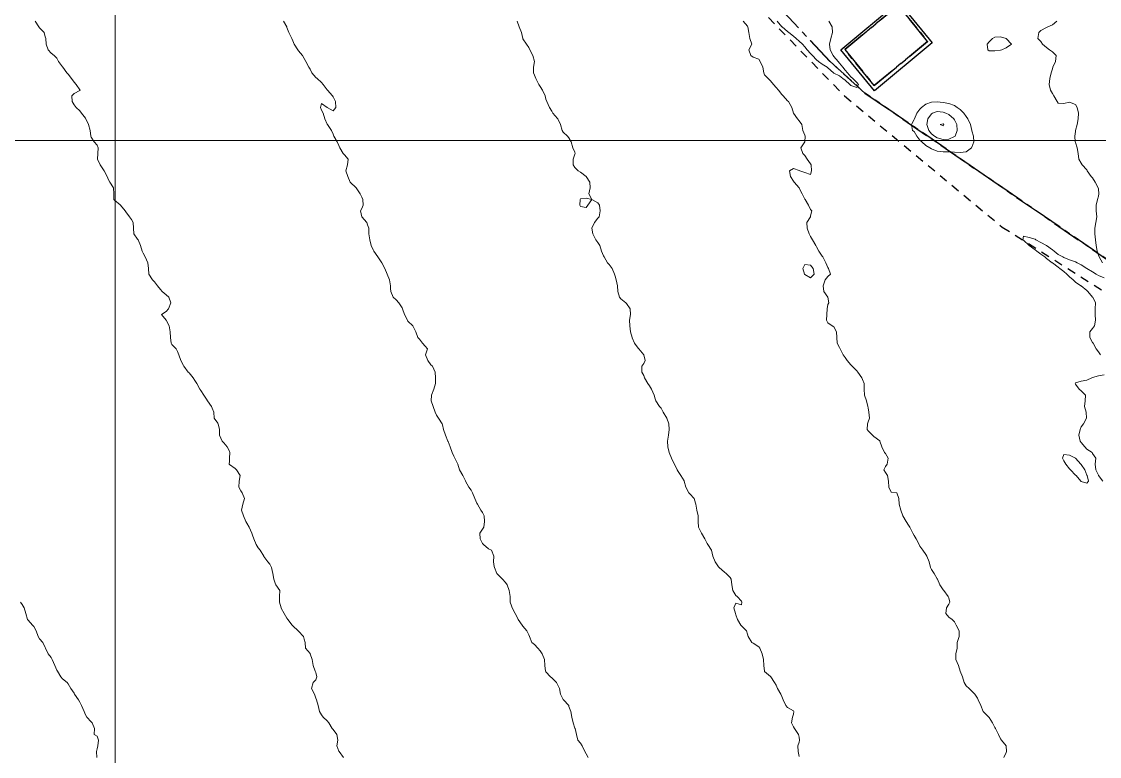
# Model space of a CAD drawing. Header units: centimetres. Extents: x 0 to 642158, y -847 to 649707.
# Drawn here: x 616558.7 to 616652.3, y 620733.8 to 620797.7 of the extents above; entities that cross this region are included whole.
import ezdxf

# ---------------------------------------------------------------- set-up
doc = ezdxf.new("R2010")
doc.units = ezdxf.units.CM
doc.header["$MEASUREMENT"] = 0
doc.linetypes.add('CENTERX2', pattern=[4, 2.5, -0.5, 0.5, -0.5])
doc.linetypes.add('JIS_02_0.7', pattern=[1.35, 0.75, -0.6])
for name, color, linetype, lineweight in [('MEV_grille', 254, 'Continuous', 9), ('WAL_parcellaire agricole', 7, 'JIS_02_0.7', 25), ('WAL_topographie 0.5', 253, 'Continuous', 20)]:
    doc.layers.add(name, color=color, linetype=linetype, lineweight=lineweight)
doc.layers.add('SPW_batiments', color=7, linetype='Continuous')
doc.layers.add('SPW_parcellaire cadastral', color=7, linetype='CENTERX2', lineweight=25, true_color=0xff0542)

# ---------------------------------------------------------------- blocks, each defined once
blk = doc.blocks.new('*U114')
at = {"layer": 'MEV_grille', "transparency": 33554687}
blk.add_lwpolyline([(-1338.461, 0), (1338.461, 0)], dxfattribs=at)
blk = doc.blocks.new('*U115')
at = {"layer": 'MEV_grille', "color": 0, "linetype": 'ByBlock', "lineweight": -2, "transparency": 16777216}
blk.add_blockref('*U114', (0, -1600), dxfattribs=at)
blk = doc.blocks.new('*U112')
at = {"layer": 'MEV_grille', "transparency": 33554687}
blk.add_lwpolyline([(0, 1825.476), (0, -1825.476)], dxfattribs=at)
blk = doc.blocks.new('*U113')
at = {"layer": 'MEV_grille', "color": 0, "linetype": 'ByBlock', "lineweight": -2, "transparency": 16777216}
blk.add_blockref('*U112', (1200, 0), dxfattribs=at)

msp = doc.modelspace()

# ---------------------------------------------------------------- linework, layer by layer
at = {"layer": 'SPW_batiments'}
msp.add_lwpolyline([(616637.818, 620795.868), (616632.803, 620791.684), (616629.869, 620795.251), (616634.885, 620799.418), (616637.818, 620795.868)], dxfattribs=at)
at = {"layer": 'SPW_parcellaire cadastral'}
for points in [[(616662.099, 620770.77), (616631.968, 620791.501), (616628.934, 620794.239), (616619.002, 620804.831), (616652.117, 620806.656), (616660.862, 620794.237), (616662.099, 620770.77)], [(616619.002, 620804.831), (616628.934, 620794.239), (616631.968, 620791.501), (616662.099, 620770.77), (616670.022, 620766.955), (616677.503, 620764.101), (616683.872, 620761.989), (616693.531, 620759.148), (616702.406, 620757.001), (616709.273, 620756.059), (616711.082, 620755.815), (616700.189, 620750.603)], [(616630.207, 620795.288), (616634.859, 620799.1), (616637.409, 620795.987), (616632.778, 620792.168), (616630.207, 620795.288)], [(616630.207, 620795.288), (616632.778, 620792.168), (616637.409, 620795.987), (616634.859, 620799.1), (616630.207, 620795.288)]]:
    msp.add_lwpolyline(points, dxfattribs=at)
at = {"layer": 'WAL_parcellaire agricole'}
msp.add_lwpolyline([(616522.872, 620919.836), (616570.045, 620862.342), (616614.184, 620807.747), (616630.186, 620791.249), (616643.887, 620779.851), (616659.086, 620770.25), (616672.756, 620763.502), (616687.347, 620758.574), (616702.897, 620754.946), (616721.847, 620753.578), (616739.047, 620754.39), (616761.889, 620757.698), (616804.495, 620698.671), (616831, 620661.774), (616849.652, 620636.377), (616803.656, 620609.121), (616749.161, 620575.115), (616713.413, 620554.761), (616697.581, 620546.526), (616688.913, 620558.859), (616551.728, 620726.674), (616446.381, 620851.161), (616490.176, 620891.332), (616522.872, 620919.836)], dxfattribs=at)
at = {"layer": 'WAL_topographie 0.5'}
for points in [[(616559.875, 620797.75), (616560.181, 620797.25), (616560.25, 620797.17), (616560.639, 620796.75), (616560.75, 620796.375), (616560.783, 620796.25), (616560.813, 620795.75), (616561, 620795.25), (616561.25, 620794.95), (616561.517, 620794.75), (616561.75, 620794.517), (616561.91, 620794.25), (616562.25, 620793.778), (616562.263, 620793.75), (616562.631, 620793.25), (616562.75, 620793.136), (616563.016, 620792.75), (616563.25, 620792.437), (616563.423, 620792.25), (616563.75, 620791.778), (616563.767, 620791.75), (616563.75, 620791.712), (616563.25, 620791.469), (616563.044, 620791.25), (616563.083, 620790.75), (616563.25, 620790.464), (616563.438, 620790.25), (616563.75, 620789.956), (616563.89, 620789.75), (616564.25, 620789.3), (616564.282, 620789.25), (616564.509, 620788.75), (616564.65, 620788.25), (616564.694, 620787.75), (616564.75, 620787.65), (616565, 620787.25), (616565.25, 620786.964), (616565.357, 620786.75), (616565.312, 620786.25), (616565.292, 620785.75), (616565.523, 620785.25), (616565.75, 620784.917), (616565.854, 620784.75), (616566.117, 620784.25), (616566.25, 620783.942), (616566.35, 620783.75), (616566.685, 620783.25), (616566.714, 620782.75), (616566.71, 620782.25), (616566.75, 620782.183), (616567.25, 620781.781), (616567.296, 620781.75), (616567.679, 620781.25), (616567.75, 620781.173), (616568.055, 620780.75), (616568.25, 620780.516), (616568.388, 620780.25), (616568.406, 620779.75), (616568.45, 620779.25), (616568.75, 620778.809), (616568.809, 620778.75), (616569.026, 620778.25), (616569.16, 620777.75), (616569.25, 620777.566), (616569.417, 620777.25), (616569.655, 620776.75), (616569.727, 620776.25), (616569.75, 620775.75), (616569.75, 620775.75), (616570.055, 620775.25), (616570.25, 620775.083), (616570.509, 620774.75), (616570.75, 620774.425), (616570.902, 620774.25), (616571.25, 620773.964), (616571.49, 620773.75), (616571.657, 620773.25), (616571.444, 620772.75), (616571.25, 620772.5), (616570.861, 620772.25), (616571.25, 620771.75), (616571.25, 620771.75), (616571.5, 620771.25), (616571.6, 620770.75), (616571.641, 620770.25), (616571.69, 620769.75), (616571.75, 620769.643), (616572.117, 620769.25), (616572.25, 620769.028), (616572.364, 620768.75), (616572.531, 620768.25), (616572.75, 620767.813), (616572.779, 620767.75), (616573.164, 620767.25), (616573.25, 620767.169), (616573.594, 620766.75), (616573.75, 620766.509), (616573.906, 620766.25), (616574.173, 620765.75), (616574.25, 620765.635), (616574.536, 620765.25), (616574.75, 620764.875), (616574.839, 620764.75), (616575.19, 620764.25), (616575.25, 620764.113), (616575.404, 620763.75), (616575.429, 620763.25), (616575.75, 620762.8), (616575.767, 620762.75), (616575.875, 620762.25), (616575.893, 620761.75), (616576.114, 620761.25), (616576.25, 620761.1), (616576.554, 620760.75), (616576.75, 620760.375), (616576.793, 620760.25), (616576.767, 620759.75), (616576.75, 620759.5), (616576.722, 620759.25), (616576.75, 620759.221), (616577.25, 620758.864), (616577.375, 620758.75), (616577.679, 620758.25), (616577.583, 620757.75), (616577.556, 620757.25), (616577.75, 620756.932), (616577.85, 620756.75), (616578.06, 620756.25), (616577.917, 620755.75), (616577.8, 620755.25), (616577.974, 620754.75), (616578.172, 620754.25), (616578.25, 620754.098), (616578.455, 620753.75), (616578.694, 620753.25), (616578.75, 620753.058), (616578.864, 620752.75), (616579.083, 620752.25), (616579.25, 620751.979), (616579.433, 620751.75), (616579.734, 620751.25), (616579.75, 620751.222), (616580.09, 620750.75), (616580.25, 620750.559), (616580.398, 620750.25), (616580.524, 620749.75), (616580.607, 620749.25), (616580.75, 620748.806), (616580.786, 620748.75), (616581.139, 620748.25), (616581.094, 620747.75), (616581.094, 620747.25), (616581.236, 620746.75), (616581.25, 620746.722), (616581.5, 620746.25), (616581.75, 620745.845), (616581.821, 620745.75), (616582.207, 620745.25), (616582.25, 620745.198), (616582.714, 620744.75), (616582.75, 620744.72), (616583.181, 620744.25), (616583.25, 620744.023), (616583.331, 620743.75), (616583.363, 620743.25), (616583.75, 620742.778), (616583.764, 620742.75), (616583.941, 620742.25), (616584.011, 620741.75), (616584.212, 620741.25), (616584.25, 620741.125), (616584.35, 620740.75), (616584.25, 620740.5), (616584.036, 620740.25), (616583.883, 620739.75), (616584.129, 620739.25), (616584.25, 620738.886), (616584.302, 620738.75), (616584.45, 620738.25), (616584.567, 620737.75), (616584.75, 620737.445), (616584.89, 620737.25), (616585.25, 620736.94), (616585.399, 620736.75), (616585.685, 620736.25), (616585.75, 620736.17), (616586.068, 620735.75), (616586.179, 620735.25), (616586.09, 620734.75), (616586.25, 620734.306), (616586.288, 620734.25), (616586.667, 620733.75)], [(616581.459, 620797.75), (616581.73, 620797.25), (616581.75, 620797.2), (616581.923, 620796.75), (616582.175, 620796.25), (616582.25, 620796.036), (616582.368, 620795.75), (616582.682, 620795.25), (616582.75, 620795.175), (616583.104, 620794.75), (616583.25, 620794.5), (616583.396, 620794.25), (616583.661, 620793.75), (616583.75, 620793.572), (616583.9, 620793.25), (616584.25, 620792.846), (616584.364, 620792.75), (616584.75, 620792.423), (616584.895, 620792.25), (616585.25, 620791.772), (616585.264, 620791.75), (616585.702, 620791.25), (616585.75, 620791.183), (616585.974, 620790.75), (616586, 620790.25), (616585.75, 620789.959), (616585.25, 620790.25), (616585.25, 620790.25), (616584.75, 620790.583), (616584.676, 620790.25), (616584.75, 620790), (616584.883, 620789.75), (616585.028, 620789.25), (616585.25, 620788.779), (616585.274, 620788.75), (616585.618, 620788.25), (616585.75, 620787.916), (616585.821, 620787.75), (616586.099, 620787.25), (616586.25, 620786.937), (616586.347, 620786.75), (616586.643, 620786.25), (616586.75, 620786.135), (616587.063, 620785.75), (616587.017, 620785.25), (616586.874, 620784.75), (616587.05, 620784.25), (616587.25, 620783.75), (616587.25, 620783.75), (616587.75, 620783.25), (616587.75, 620783.25), (616588.094, 620782.75), (616588.25, 620782.438), (616588.338, 620782.25), (616588.383, 620781.75), (616588.25, 620781.464), (616588.143, 620781.25), (616588.25, 620780.75), (616588.25, 620780.75), (616588.694, 620780.25), (616588.75, 620780.05), (616588.875, 620779.75), (616588.85, 620779.25), (616588.95, 620778.75), (616589.071, 620778.25), (616589.25, 620777.865), (616589.31, 620777.75), (616589.631, 620777.25), (616589.75, 620777.083), (616589.978, 620776.75), (616590.25, 620776.25), (616590.25, 620776.25), (616590.462, 620775.75), (616590.65, 620775.25), (616590.736, 620774.75), (616590.75, 620774.5), (616590.772, 620774.25), (616590.97, 620773.75), (616591.25, 620773.517), (616591.479, 620773.25), (616591.75, 620772.818), (616591.783, 620772.75), (616591.952, 620772.25), (616592.218, 620771.75), (616592.25, 620771.683), (616592.683, 620771.25), (616592.75, 620771.139), (616592.934, 620770.75), (616593.125, 620770.25), (616593.25, 620770.107), (616593.528, 620769.75), (616593.75, 620769.5), (616593.96, 620769.25), (616593.798, 620768.75), (616593.974, 620768.25), (616594.25, 620767.887), (616594.387, 620767.75), (616594.617, 620767.25), (616594.664, 620766.75), (616594.65, 620766.25), (616594.5, 620765.75), (616594.292, 620765.25), (616594.288, 620764.75), (616594.464, 620764.25), (616594.632, 620763.75), (616594.75, 620763.5), (616594.917, 620763.25), (616595.224, 620762.75), (616595.25, 620762.667), (616595.346, 620762.25), (616595.536, 620761.75), (616595.728, 620761.25), (616595.75, 620761.2), (616595.937, 620760.75), (616596.113, 620760.25), (616596.25, 620759.927), (616596.331, 620759.75), (616596.583, 620759.25), (616596.75, 620758.75), (616596.75, 620758.75), (616597.026, 620758.25), (616597.25, 620757.786), (616597.271, 620757.75), (616597.546, 620757.25), (616597.75, 620756.969), (616597.856, 620756.75), (616598.073, 620756.25), (616598.25, 620755.857), (616598.302, 620755.75), (616598.6, 620755.25), (616598.75, 620755.05), (616598.875, 620754.75), (616598.917, 620754.25), (616598.845, 620753.75), (616598.75, 620753.583), (616598.515, 620753.25), (616598.533, 620752.75), (616598.75, 620752.344), (616598.825, 620752.25), (616599.25, 620751.881), (616599.523, 620751.75), (616599.722, 620751.25), (616599.681, 620750.75), (616599.75, 620750.35), (616599.767, 620750.25), (616599.99, 620749.75), (616600.25, 620749.468), (616600.477, 620749.25), (616600.75, 620748.964), (616600.886, 620748.75), (616601.065, 620748.25), (616601.137, 620747.75), (616601.135, 620747.25), (616601.25, 620746.917), (616601.318, 620746.75), (616601.578, 620746.25), (616601.75, 620745.938), (616601.827, 620745.75), (616602.173, 620745.25), (616602.25, 620745.156), (616602.575, 620744.75), (616602.75, 620744.4), (616602.829, 620744.25), (616603.021, 620743.75), (616603.25, 620743.56), (616603.55, 620743.25), (616603.75, 620743), (616603.932, 620742.75), (616604.131, 620742.25), (616604.167, 620741.75), (616604.224, 620741.25), (616604.25, 620741.2), (616604.659, 620740.75), (616604.75, 620740.659), (616605.178, 620740.25), (616605.25, 620740.1), (616605.425, 620739.75), (616605.521, 620739.25), (616605.75, 620738.792), (616605.769, 620738.75), (616606.227, 620738.25), (616606.25, 620738.187), (616606.425, 620737.75), (616606.491, 620737.25), (616606.609, 620736.75), (616606.75, 620736.3), (616606.783, 620736.25), (616606.897, 620735.75), (616607.031, 620735.25), (616607.25, 620735), (616607.409, 620734.75), (616607.643, 620734.25), (616607.75, 620734.05), (616607.93, 620733.75)], [(616601.75, 620797.75), (616601.932, 620797.25), (616602.129, 620796.75), (616602.235, 620796.25), (616602.25, 620796.208), (616602.555, 620795.75), (616602.75, 620795.458), (616602.854, 620795.25), (616603.118, 620794.75), (616603.25, 620794.25), (616603.25, 620794.25), (616603.25, 620794.25), (616603.159, 620793.75), (616603.179, 620793.25), (616603.25, 620793.062), (616603.364, 620792.75), (616603.62, 620792.25), (616603.75, 620792.056), (616603.962, 620791.75), (616604.169, 620791.25), (616604.25, 620790.977), (616604.324, 620790.75), (616604.547, 620790.25), (616604.75, 620789.909), (616604.856, 620789.75), (616605.25, 620789.286), (616605.276, 620789.25), (616605.52, 620788.75), (616605.673, 620788.25), (616605.75, 620788.092), (616606.132, 620787.75), (616606.25, 620787.607), (616606.442, 620787.25), (616606.584, 620786.75), (616606.75, 620786.35), (616606.775, 620786.25), (616606.75, 620786.179), (616606.614, 620785.75), (616606.625, 620785.25), (616606.75, 620785.015), (616607.05, 620784.75), (616607.25, 620784.607), (616607.75, 620784.25), (616607.75, 620784.25), (616608.055, 620783.75), (616608.1, 620783.25), (616607.969, 620782.75), (616608.25, 620782.25), (616608.25, 620782.25), (616608.75, 620781.945), (616608.902, 620781.75), (616608.964, 620781.25), (616608.875, 620780.75), (616608.75, 620780.625), (616608.464, 620780.25), (616608.25, 620779.75), (616608.311, 620779.25), (616608.594, 620778.75), (616608.75, 620778.512), (616608.922, 620778.25), (616609.067, 620777.75), (616609.25, 620777.357), (616609.3, 620777.25), (616609.592, 620776.75), (616609.75, 620776.607), (616610.018, 620776.25), (616610.218, 620775.75), (616610.25, 620775.583), (616610.341, 620775.25), (616610.475, 620774.75), (616610.482, 620774.25), (616610.635, 620773.75), (616610.75, 620773.619), (616611.197, 620773.25), (616611.25, 620773.191), (616611.576, 620772.75), (616611.592, 620772.25), (616611.5, 620771.75), (616611.536, 620771.25), (616611.611, 620770.75), (616611.738, 620770.25), (616611.75, 620770.208), (616611.94, 620769.75), (616612.25, 620769.322), (616612.333, 620769.25), (616612.75, 620768.75), (616612.75, 620768.75), (616612.857, 620768.25), (616612.75, 620768), (616612.583, 620767.75), (616612.575, 620767.25), (616612.75, 620766.958), (616612.826, 620766.75), (616613.105, 620766.25), (616613.25, 620766.038), (616613.429, 620765.75), (616613.667, 620765.25), (616613.75, 620764.932), (616613.809, 620764.75), (616614.113, 620764.25), (616614.25, 620764.1), (616614.444, 620763.75), (616614.75, 620763.25), (616614.75, 620763.25), (616614.922, 620762.75), (616614.967, 620762.25), (616614.893, 620761.75), (616614.813, 620761.25), (616614.85, 620760.75), (616614.964, 620760.25), (616615.159, 620759.75), (616615.25, 620759.568), (616615.409, 620759.25), (616615.664, 620758.75), (616615.75, 620758.611), (616615.967, 620758.25), (616616.25, 620757.778), (616616.263, 620757.75), (616616.395, 620757.25), (616616.664, 620756.75), (616616.75, 620756.667), (616617.129, 620756.25), (616617.25, 620755.85), (616617.274, 620755.75), (616617.368, 620755.25), (616617.483, 620754.75), (616617.49, 620754.25), (616617.5, 620753.75), (616617.75, 620753.288), (616617.768, 620753.25), (616618.042, 620752.75), (616618.25, 620752.355), (616618.317, 620752.25), (616618.641, 620751.75), (616618.75, 620751.25), (616618.75, 620751.25), (616618.95, 620750.75), (616619.25, 620750.322), (616619.304, 620750.25), (616619.75, 620749.859), (616619.917, 620749.75), (616620.25, 620749.4), (616620.344, 620749.25), (616620.395, 620748.75), (616620.487, 620748.25), (616620.75, 620747.833), (616620.875, 620747.75), (616621.25, 620747.321), (616621.271, 620747.25), (616621.25, 620747), (616620.75, 620747.167), (616620.571, 620746.75), (616620.715, 620746.25), (616620.75, 620746.15), (616620.893, 620745.75), (616621.179, 620745.25), (616621.25, 620745.174), (616621.674, 620744.75), (616621.75, 620744.472), (616621.817, 620744.25), (616622.141, 620743.75), (616622.25, 620743.672), (616622.75, 620743.35), (616622.846, 620743.25), (616623.05, 620742.75), (616623.167, 620742.25), (616623.194, 620741.75), (616623.233, 620741.25), (616623.25, 620741.222), (616623.75, 620740.792), (616623.787, 620740.75), (616624.12, 620740.25), (616624.25, 620740.017), (616624.379, 620739.75), (616624.656, 620739.25), (616624.75, 620739.036), (616624.871, 620738.75), (616625.107, 620738.25), (616625.25, 620738.096), (616625.75, 620737.798), (616625.782, 620737.75), (616625.75, 620737.5), (616625.667, 620737.25), (616625.583, 620736.75), (616625.75, 620736.4), (616625.838, 620736.25), (616626.204, 620735.75), (616626.25, 620735.5), (616626.292, 620735.25), (616626.25, 620735.083), (616626.132, 620734.75), (616626.154, 620734.25), (616626.25, 620733.833)], [(616621.396, 620797.75), (616621.75, 620797.325), (616621.79, 620797.25), (616621.885, 620796.75), (616621.961, 620796.25), (616622.135, 620795.75), (616621.89, 620795.25), (616622.057, 620794.75), (616622.25, 620794.611), (616622.75, 620794.437), (616622.865, 620794.25), (616623.088, 620793.75), (616623.177, 620793.25), (616623.25, 620793.083), (616623.552, 620792.75), (616623.75, 620792.573), (616624.008, 620792.25), (616624.25, 620791.966), (616624.446, 620791.75), (616624.75, 620791.364), (616624.864, 620791.25), (616625.25, 620790.825), (616625.318, 620790.75), (616625.601, 620790.25), (616625.75, 620789.75), (616625.75, 620789.75), (616626.111, 620789.25), (616626.25, 620789.094), (616626.479, 620788.75), (616626.583, 620788.25), (616626.75, 620787.827), (616626.781, 620787.75), (616626.75, 620787.25), (616626.75, 620787.25), (616626.383, 620786.75), (616626.583, 620786.25), (616626.75, 620786.083), (616626.957, 620785.75), (616627.25, 620785.345), (616627.303, 620785.25), (616627.317, 620784.75), (616627.25, 620784.417), (616626.75, 620784.583), (616626.322, 620784.75), (616626.25, 620784.77), (616625.75, 620784.93), (616625.404, 620784.75), (616625.506, 620784.25), (616625.75, 620783.833), (616625.817, 620783.75), (616626.241, 620783.25), (616626.25, 620783.236), (616626.516, 620782.75), (616626.75, 620782.281), (616626.769, 620782.25), (616627.066, 620781.75), (616627.25, 620781.375), (616627.347, 620781.25), (616627.25, 620780.821), (616627.224, 620780.75), (616626.911, 620780.25), (616626.952, 620779.75), (616627.125, 620779.25), (616627.25, 620779.034), (616627.417, 620778.75), (616627.693, 620778.25), (616627.75, 620778.128), (616627.969, 620777.75), (616628.25, 620777.321), (616628.301, 620777.25), (616628.558, 620776.75), (616628.75, 620776.333), (616628.788, 620776.25), (616628.969, 620775.75), (616628.75, 620775.544), (616628.512, 620775.25), (616628.336, 620774.75), (616628.404, 620774.25), (616628.75, 620773.75), (616628.75, 620773.75), (616628.833, 620773.25), (616628.75, 620773.125), (616628.678, 620772.75), (616628.641, 620772.25), (616628.625, 620771.75), (616628.75, 620771.515), (616629.125, 620771.25), (616629.25, 620771.178), (616629.487, 620770.75), (616629.515, 620770.25), (616629.55, 620769.75), (616629.75, 620769.382), (616629.811, 620769.25), (616630.087, 620768.75), (616630.25, 620768.515), (616630.417, 620768.25), (616630.75, 620767.867), (616630.862, 620767.75), (616631.25, 620767.362), (616631.362, 620767.25), (616631.684, 620766.75), (616631.75, 620766.594), (616631.899, 620766.25), (616631.904, 620765.75), (616631.942, 620765.25), (616632.098, 620764.75), (616632.229, 620764.25), (616632.25, 620764.125), (616632.318, 620763.75), (616632.37, 620763.25), (616632.25, 620762.917), (616632.192, 620762.75), (616632.167, 620762.25), (616632.25, 620762.15), (616632.631, 620761.75), (616632.75, 620761.641), (616633.25, 620761.267), (616633.263, 620761.25), (616633.447, 620760.75), (616633.679, 620760.25), (616633.75, 620760.167), (616633.988, 620759.75), (616633.9, 620759.25), (616633.75, 620759.036), (616633.596, 620758.75), (616633.75, 620758.528), (616633.929, 620758.25), (616634.015, 620757.75), (616634.05, 620757.25), (616634.25, 620756.806), (616634.75, 620756.75), (616634.75, 620756.75), (616634.917, 620756.25), (616634.95, 620755.75), (616635.078, 620755.25), (616635.25, 620754.75), (616635.25, 620754.75), (616635.545, 620754.25), (616635.75, 620753.93), (616635.868, 620753.75), (616636.114, 620753.25), (616636.25, 620753.046), (616636.409, 620752.75), (616636.675, 620752.25), (616636.75, 620752.125), (616636.987, 620751.75), (616637.25, 620751.38), (616637.347, 620751.25), (616637.556, 620750.75), (616637.659, 620750.25), (616637.75, 620750.096), (616637.969, 620749.75), (616638.25, 620749.271), (616638.26, 620749.25), (616638.476, 620748.75), (616638.75, 620748.324), (616638.82, 620748.25), (616639.212, 620747.75), (616639.25, 620747.607), (616639.339, 620747.25), (616639.25, 620747.058), (616639.039, 620746.75), (616638.991, 620746.25), (616639.25, 620745.932), (616639.558, 620745.75), (616639.75, 620745.523), (616639.9, 620745.25), (616640.163, 620744.75), (616640.163, 620744.25), (616639.975, 620743.75), (616639.969, 620743.25), (616639.868, 620742.75), (616639.85, 620742.25), (616640.107, 620741.75), (616640.25, 620741.25), (616640.25, 620741.25), (616640.435, 620740.75), (616640.601, 620740.25), (616640.75, 620739.975), (616641.015, 620739.75), (616641.25, 620739.5), (616641.517, 620739.25), (616641.75, 620738.9), (616641.808, 620738.75), (616642.041, 620738.25), (616642.238, 620737.75), (616642.25, 620737.736), (616642.736, 620737.25), (616642.75, 620737.232), (616643.05, 620736.75), (616643.25, 620736.341), (616643.303, 620736.25), (616643.583, 620735.75), (616643.75, 620735.375), (616643.824, 620735.25), (616644.25, 620734.75), (616644.25, 620734.75), (616644.27, 620734.25), (616644.25, 620734.167), (616644.022, 620733.75)], [(616628.816, 620797.75), (616629.105, 620797.25), (616629.154, 620796.75), (616629.003, 620796.25), (616628.885, 620795.75), (616628.943, 620795.25), (616629.207, 620794.75), (616629.25, 620794.688), (616629.639, 620794.25), (616629.75, 620794.094), (616630.06, 620793.75), (616630.25, 620793.485), (616630.444, 620793.25), (616630.75, 620792.917), (616630.908, 620792.75), (616631.25, 620792.402), (616631.42, 620792.25), (616631.25, 620791.993), (616630.75, 620792.165), (616630.642, 620792.25), (616630.25, 620792.611), (616630.058, 620792.75), (616629.75, 620792.988), (616629.25, 620793.236), (616629.236, 620793.25), (616628.75, 620793.694), (616628.675, 620793.75), (616628.25, 620794.007), (616627.926, 620794.25), (616627.75, 620794.394), (616627.415, 620794.75), (616627.25, 620794.926), (616626.949, 620795.25), (616626.75, 620795.505), (616626.555, 620795.75), (616626.25, 620796.009), (616625.989, 620796.25), (616625.75, 620796.438), (616625.354, 620796.75), (616625.25, 620796.846), (616624.767, 620797.25), (616624.75, 620797.266), (616624.347, 620797.75)], [(616648.639, 620797.75), (616648.25, 620797.422), (616647.857, 620797.25), (616647.75, 620797.187), (616647.25, 620796.925), (616647.075, 620796.75), (616646.985, 620796.25), (616647.25, 620795.969), (616647.39, 620795.75), (616647.75, 620795.46), (616647.991, 620795.25), (616648.25, 620795.066), (616648.593, 620794.75), (616648.537, 620794.25), (616648.293, 620793.75), (616648.25, 620793.596), (616648.154, 620793.25), (616648.036, 620792.75), (616647.964, 620792.25), (616648.101, 620791.75), (616648.25, 620791.46), (616648.393, 620791.25), (616648.682, 620790.75), (616648.75, 620790.63), (616649.25, 620790.597), (616649.75, 620790.716), (616650.25, 620790.5), (616650.414, 620790.25), (616650.508, 620789.75), (616650.491, 620789.25), (616650.407, 620788.75), (616650.266, 620788.25), (616650.25, 620788.159), (616650.189, 620787.75), (616650.235, 620787.25), (616650.25, 620787.187), (616650.393, 620786.75), (616650.506, 620786.25), (616650.558, 620785.75), (616650.75, 620785.417), (616650.833, 620785.25), (616651.25, 620784.819), (616651.283, 620784.75), (616651.619, 620784.25), (616651.75, 620784.117), (616651.978, 620783.75), (616652.24, 620783.25), (616652.25, 620783.167), (616652.301, 620782.75), (616652.25, 620782.547), (616652.164, 620782.25), (616652.044, 620781.75), (616652.063, 620781.25), (616652.101, 620780.75), (616652.028, 620780.25), (616651.93, 620779.75), (616651.936, 620779.25), (616651.995, 620778.75), (616652.047, 620778.25), (616652.135, 620777.75), (616652.25, 620777.405), (616652.308, 620777.25), (616652.604, 620776.75)], [(616643.75, 620795.226), (616643.85, 620795.25), (616644.25, 620795.441), (616644.714, 620795.75), (616644.25, 620796.25), (616644.25, 620796.25), (616643.75, 620796.377), (616643.25, 620796.366), (616643.047, 620796.25), (616642.75, 620795.962), (616642.575, 620795.75), (616642.643, 620795.25), (616642.75, 620795.167), (616643.25, 620795.174), (616643.75, 620795.226)], [(616641.223, 620786.75), (616640.75, 620786.402), (616640.25, 620786.34), (616639.75, 620786.373), (616639.25, 620786.375), (616638.75, 620786.379), (616638.25, 620786.458), (616637.75, 620786.643), (616637.592, 620786.75), (616637.25, 620786.947), (616636.896, 620787.25), (616636.75, 620787.415), (616636.466, 620787.75), (616636.25, 620788.155), (616636.1, 620788.25), (616636.009, 620788.75), (616636.25, 620789.193), (616636.26, 620789.25), (616636.463, 620789.75), (616636.75, 620790.084), (616636.891, 620790.25), (616637.25, 620790.52), (616637.75, 620790.703), (616638.25, 620790.728), (616638.75, 620790.677), (616639.25, 620790.593), (616639.75, 620790.41), (616639.992, 620790.25), (616640.25, 620790.067), (616640.568, 620789.75), (616640.75, 620789.451), (616640.917, 620789.25), (616641.135, 620788.75), (616641.244, 620788.25), (616641.25, 620788.225), (616641.392, 620787.75), (616641.425, 620787.25), (616641.25, 620786.808), (616641.223, 620786.75)], [(616639.799, 620787.75), (616639.75, 620787.711), (616639.25, 620787.475), (616638.75, 620787.45), (616638.25, 620787.596), (616638.009, 620787.75), (616637.75, 620787.959), (616637.505, 620788.25), (616637.347, 620788.75), (616637.427, 620789.25), (616637.75, 620789.698), (616637.839, 620789.75), (616638.25, 620789.891), (616638.75, 620789.843), (616638.988, 620789.75), (616639.25, 620789.628), (616639.702, 620789.25), (616639.75, 620789.163), (616639.949, 620788.75), (616639.979, 620788.25), (616639.799, 620787.75)], [(616638.814, 620788.75), (616638.75, 620788.662), (616638.509, 620788.75), (616638.75, 620788.824), (616638.814, 620788.75)], [(616607.75, 620781.55), (616607.883, 620781.75), (616608.25, 620782.25), (616607.75, 620782.361), (616607.25, 620782.292), (616607.221, 620782.25), (616607.182, 620781.75), (616607.25, 620781.625), (616607.75, 620781.55)], [(616652.75, 620775.424), (616652.25, 620775.628), (616652.056, 620775.75), (616651.75, 620775.963), (616651.256, 620776.25), (616651.25, 620776.254), (616650.75, 620776.58), (616650.395, 620776.75), (616650.25, 620776.813), (616649.75, 620776.99), (616649.25, 620777.198), (616649.173, 620777.25), (616648.75, 620777.465), (616648.404, 620777.75), (616648.25, 620777.866), (616647.75, 620778.24), (616647.737, 620778.25), (616647.25, 620778.497), (616646.82, 620778.75), (616646.75, 620778.788), (616646.25, 620778.95), (616645.75, 620779.05), (616645.694, 620778.75), (616645.75, 620778.705), (616646.229, 620778.25), (616646.25, 620778.232), (616646.75, 620777.876), (616646.895, 620777.75), (616647.25, 620777.494), (616647.583, 620777.25), (616647.75, 620777.117), (616648.226, 620776.75), (616648.25, 620776.728), (616648.75, 620776.361), (616648.897, 620776.25), (616649.25, 620775.977), (616649.506, 620775.75), (616649.75, 620775.517), (616650.07, 620775.25), (616650.25, 620775.072), (616650.73, 620774.75), (616650.75, 620774.731), (616651.25, 620774.325), (616651.34, 620774.25), (616651.75, 620773.768), (616651.766, 620773.75), (616652, 620773.25), (616651.956, 620772.75), (616651.956, 620772.25), (616652, 620771.75), (616651.9, 620771.25), (616651.75, 620771.019), (616651.5, 620770.75), (616651.5, 620770.25), (616651.75, 620769.827), (616651.798, 620769.75), (616652.071, 620769.25), (616652.25, 620768.991), (616652.436, 620768.75)], [(616627.25, 620775.45), (616627.55, 620775.75), (616627.481, 620776.25), (616627.25, 620776.523), (616626.75, 620776.6), (616626.571, 620776.25), (616626.725, 620775.75), (616626.75, 620775.713), (616627.25, 620775.45)], [(616652.75, 620767), (616652.25, 620766.926), (616651.75, 620766.786), (616651.688, 620766.75), (616651.25, 620766.544), (616650.75, 620766.461), (616650.25, 620766.3), (616650.228, 620766.25), (616650.25, 620766.187), (616650.568, 620765.75), (616650.75, 620765.617), (616651.117, 620765.25), (616651.103, 620764.75), (616651.041, 620764.25), (616651.179, 620763.75), (616651.221, 620763.25), (616650.942, 620762.75), (616650.75, 620762.472), (616650.673, 620762.25), (616650.56, 620761.75), (616650.665, 620761.25), (616650.75, 620761.136), (616651.071, 620760.75), (616651.25, 620760.556), (616651.705, 620760.25), (616651.75, 620760.179), (616652.031, 620759.75), (616651.973, 620759.25), (616652.015, 620758.75), (616652.25, 620758.271), (616652.26, 620758.25), (616652.636, 620757.75)], [(616651.25, 620757.6), (616651.4, 620757.75), (616651.288, 620758.25), (616651.25, 620758.292), (616651.06, 620758.75), (616650.75, 620759.212), (616650.729, 620759.25), (616650.25, 620759.75), (616650.25, 620759.75), (616649.75, 620760.011), (616649.25, 620760.083), (616649.131, 620759.75), (616649.25, 620759.533), (616649.41, 620759.25), (616649.75, 620758.833), (616649.835, 620758.75), (616650.25, 620758.292), (616650.318, 620758.25), (616650.731, 620757.75), (616650.75, 620757.726), (616651.25, 620757.6)], [(616558.583, 620747.25), (616558.75, 620747.042), (616558.925, 620746.75), (616559.065, 620746.25), (616559.205, 620745.75), (616559.25, 620745.671), (616559.631, 620745.25), (616559.75, 620745.118), (616559.962, 620744.75), (616560.141, 620744.25), (616560.25, 620744.044), (616560.528, 620743.75), (616560.75, 620743.306), (616560.774, 620743.25), (616561.013, 620742.75), (616561.25, 620742.428), (616561.354, 620742.25), (616561.583, 620741.75), (616561.75, 620741.333), (616561.817, 620741.25), (616562.091, 620740.75), (616562.25, 620740.583), (616562.662, 620740.25), (616562.75, 620740.15), (616562.964, 620739.75), (616563.25, 620739.329), (616563.297, 620739.25), (616563.642, 620738.75), (616563.75, 620738.55), (616563.908, 620738.25), (616564.132, 620737.75), (616564.25, 620737.464), (616564.37, 620737.25), (616564.75, 620736.837), (616564.827, 620736.75), (616565.036, 620736.25), (616565, 620735.75), (616565.25, 620735.607), (616565.369, 620735.25), (616565.325, 620734.75), (616565.25, 620734.5), (616565.196, 620734.25), (616565.238, 620733.75)]]:
    msp.add_lwpolyline(points, dxfattribs=at)

# ---------------------------------------------------------------- block references
at = {"layer": 'MEV_grille', "transparency": 33554687}
for name, p in [('*U113', (615366.814, 620593.644)), ('*U115', (616669.481, 622387.381))]:
    msp.add_blockref(name, p, dxfattribs=at)

doc.saveas('drawing.dxf')
